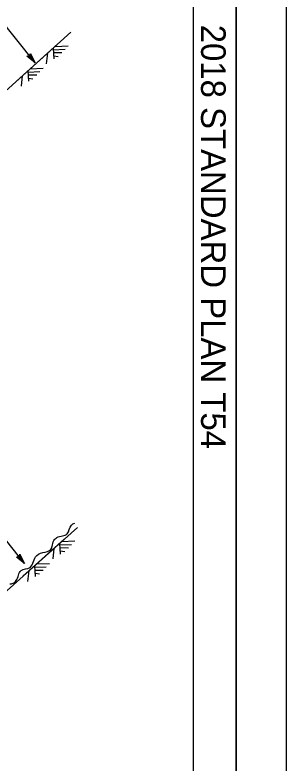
# Model space of a CAD drawing. Extents: x -894 to 866, y -476 to 714.
# Drawn here: x 706.4 to 866, y -143.1 to 297.7 of the extents above; entities that cross this region are included whole.
import ezdxf

# ---------------------------------------------------------------- set-up
doc = ezdxf.new("R2010")
doc.units = 0
for name, color, linetype in [('10 Sheet Format', 7, 'Continuous'), ('56 Stage 3 Anno', 7, 'Continuous'), ('58 Soundwalls', 7, 'Continuous'), ('60 Nongeo Data', 7, 'Continuous')]:
    doc.layers.add(name, color=color, linetype=linetype)

msp = doc.modelspace()

# ---------------------------------------------------------------- linework, layer by layer
at = {"layer": '10 Sheet Format'}
for p, q in [((836.55, 668.96), (836.55, -431.04)), ((811.55, -406.04), (811.55, 643.96))]:
    msp.add_line(p, q, dxfattribs=at)
for points in [[(-894.04, 713.56), (865.96, 713.56), (865.96, -476.44), (-894.04, -476.44)], [(-863.46, -431.04), (836.55, -431.04), (836.55, 668.96), (-863.46, 668.96)]]:
    msp.add_lwpolyline(points, close=True, dxfattribs=at)
at = {"layer": '56 Stage 3 Anno'}
for p, q in [((713.45, 273.3), (714.96, 273.52)), ((718.2, 269.55), (713.45, 273.3)), ((713.45, 273.3), (713.45, 273.3)), ((717.33, 270.61), (713.87, 273.34)), ((716.48, 271.66), (714.25, 273.42)), ((715.62, 272.71), (714.67, 273.47)), ((714.96, 273.52), (715.49, 274.96)), ((715.07, 273.82), (715.62, 272.71)), ((715.22, 274.17), (716.48, 271.66)), ((715.35, 274.57), (717.34, 270.6)), ((715.49, 274.96), (715.49, 274.96)), ((715.49, 274.96), (718.2, 269.55)), ((718.2, 269.55), (718.2, 269.55)), ((707.29, -21.72), (708.8, -21.5)), ((712.03, -25.47), (707.29, -21.72)), ((707.29, -21.72), (707.29, -21.72)), ((711.17, -24.41), (707.71, -21.68)), ((710.32, -23.36), (708.08, -21.6)), ((709.46, -22.31), (708.5, -21.55)), ((708.8, -21.5), (709.32, -20.06)), ((708.9, -21.2), (709.46, -22.31)), ((709.06, -20.85), (710.32, -23.36)), ((709.19, -20.45), (711.18, -24.42)), ((709.32, -20.06), (709.32, -20.06)), ((709.32, -20.06), (712.03, -25.47)), ((712.03, -25.47), (712.03, -25.47))]:
    msp.add_line(p, q, dxfattribs=at)
for points in [[(718.2, 269.55), (674.11, 324.87)], [(712.03, -25.47), (682.86, 11.13)]]:
    msp.add_lwpolyline(points, dxfattribs=at)
at = {"layer": '58 Soundwalls'}
for p, q in [((728.84, 278), (729.22, 271.79)), ((730.19, 279.18), (737.81, 279.47)), ((725.51, 275.08), (724.79, 268.89)), ((729.04, 277.2), (735.86, 277.46)), ((729.2, 273.65), (731.83, 273.23)), ((729.22, 275.55), (734.08, 275.5)), ((714, 264.78), (714.4, 258.57)), ((715.35, 265.96), (722.97, 266.28)), ((710.69, 261.85), (709.99, 255.65)), ((714.21, 263.98), (721.02, 264.27)), ((714.38, 260.44), (717.01, 260.02)), ((714.39, 262.34), (719.25, 262.3)), ((734.02, -12.54), (741.65, -12.25)), ((729.35, -16.63), (728.62, -22.83)), ((732.67, -13.72), (733.05, -19.93)), ((732.87, -14.52), (739.69, -14.26)), ((733.05, -16.17), (737.91, -16.22)), ((733.03, -18.06), (735.66, -18.49)), ((719.18, -25.76), (726.81, -25.43)), ((714.52, -29.87), (713.82, -36.07)), ((717.83, -26.94), (718.23, -33.14)), ((718.04, -27.74), (724.86, -27.45)), ((718.22, -29.38), (723.09, -29.42)), ((718.21, -31.28), (720.85, -31.7))]:
    msp.add_line(p, q, dxfattribs=at)
at = {"layer": '60 Nongeo Data'}
for p, q in [((739.35, 287.49), (700.75, 252.8)), ((707.22, 258.73), (731.57, 280.56)), ((743.18, -4.23), (647.53, -90.19)), ((711.06, -32.98), (735.41, -11.16))]:
    msp.add_line(p, q, dxfattribs=at)
for points in [[(728.24, -15.47), (729.36, -11.98), (731.07, -10.26), (737.22, -8.03), (739.62, -2.88), (741.58, -1.77)], [(703.33, -37.59), (705.29, -37.16), (707.15, -35.62), (709.96, -29.7), (715.31, -27.8), (719.23, -20.75), (728.1, -16.22), (728.27, -15.39)]]:
    msp.add_spline(points, degree=3, dxfattribs=at)

# ---------------------------------------------------------------- texts
at = {"layer": '10 Sheet Format'}
msp.add_text('2018 STANDARD PLAN T54', height=14.5, rotation=270, dxfattribs=at).set_placement((815.95, 291.93))

doc.saveas('drawing.dxf')
